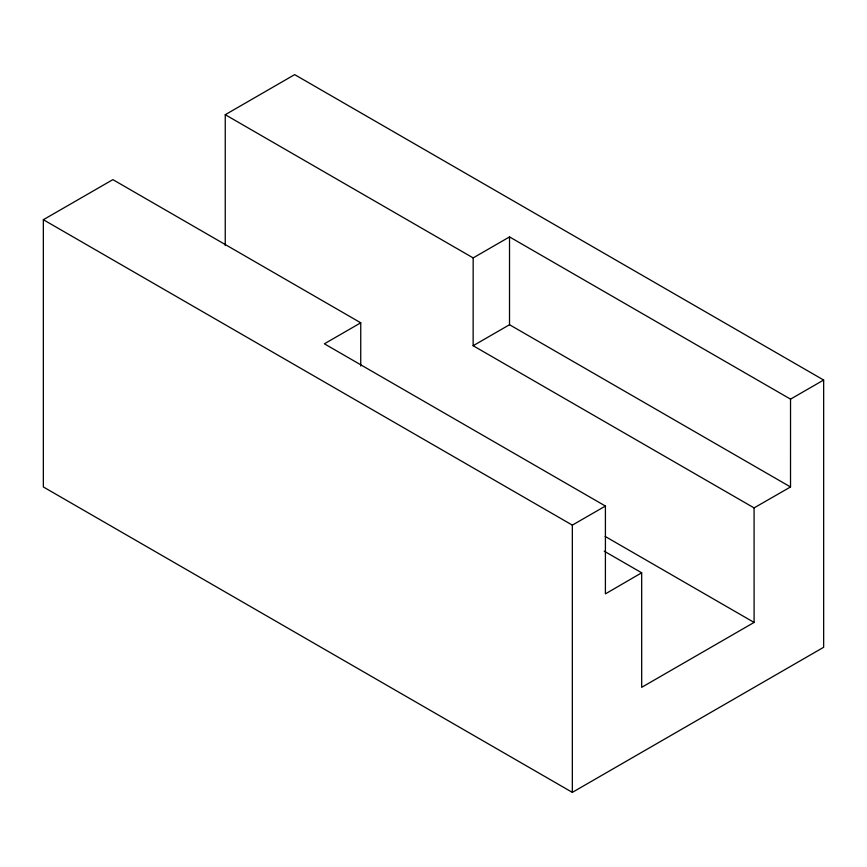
<?xml version="1.0" encoding="UTF-8"?>
<svg xmlns="http://www.w3.org/2000/svg" width="867" height="867" viewBox="0 0 867 867"><rect width="100%" height="100%" fill="white"/><g stroke="black" fill="none" stroke-linecap="round" stroke-linejoin="round"><path stroke-width="1.3" d="M225.247 245.567L225.257 114.704L294.661 74.627L823.65 380.039L823.65 647.281L572.339 792.373L43.35 486.961L43.35 219.719L112.883 179.632L360.748 322.806L360.737 366.037M790.531 399.145L790.52 486.961L754.084 507.899L473.144 345.727L473.165 257.911L509.525 236.908L790.531 399.145L823.65 380.039M473.144 345.727L509.514 324.724L509.525 236.908M360.748 322.806L324.377 343.809L605.415 506.046L605.404 593.862L641.678 572.794L604.223 551.174M43.35 219.719L572.339 525.131L605.415 506.046M754.084 507.899L754.095 622.43L641.688 687.325L641.678 572.794M225.257 114.704L473.165 257.911M509.514 324.724L790.52 486.961M605.177 536.435L754.095 622.43M572.339 525.131L572.339 792.373"/></g></svg>
